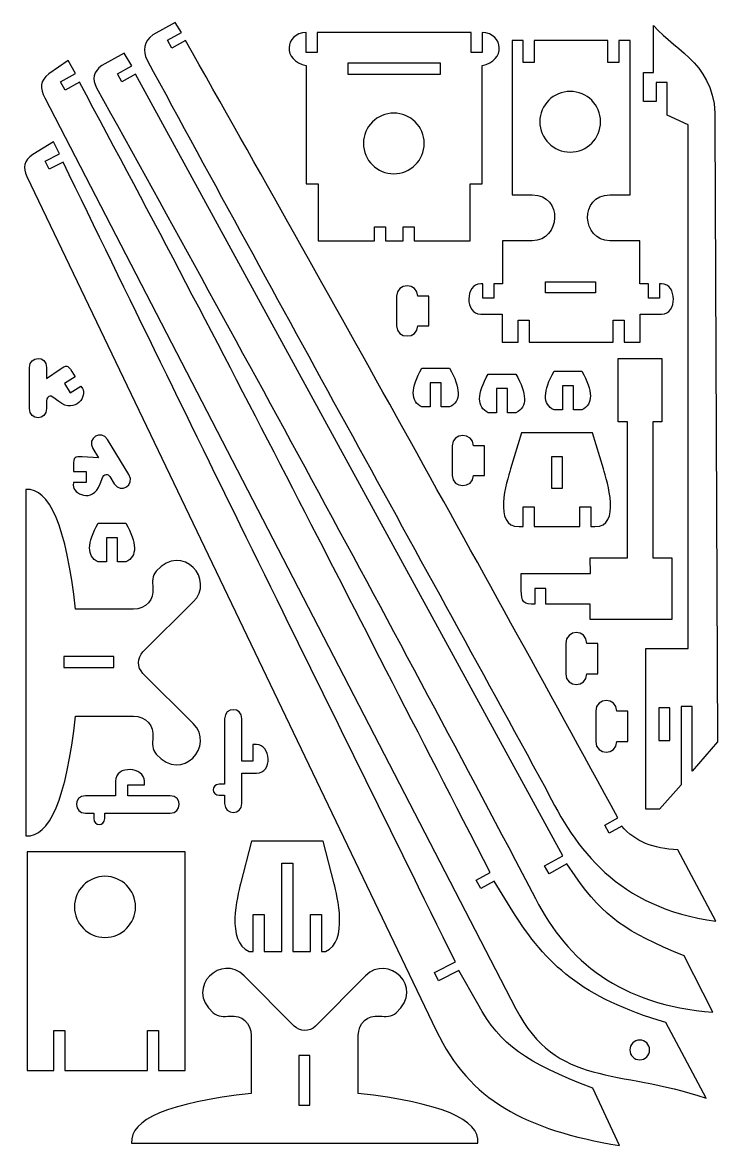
# Model space of a CAD drawing. Header units: centimetres. Extents: x -1114 to 521, y 121 to 1043.
# Drawn here: x -1076 to -697, y 429 to 1041 of the extents above; entities that cross this region are included whole.
import ezdxf

# ---------------------------------------------------------------- set-up
doc = ezdxf.new("R2010")
doc.units = ezdxf.units.CM
doc.header["$MEASUREMENT"] = 0
doc.layers.add('Camada 1', color=3, linetype='Continuous')

msp = doc.modelspace()

# ---------------------------------------------------------------- linework, layer by layer
at = {"layer": 'Camada 1', "lineweight": 25}
for points, knots in [([(-989.05, 1035.78), (-989.05, 1035.78), (-996.81, 1031.48), (-996.81, 1031.48), (-996.81, 1031.48), (-996.81, 1031.48), (-994.42, 1027.17), (-994.42, 1027.17), (-994.42, 1027.17), (-994.42, 1027.17), (-986.94, 1031.32), (-986.94, 1031.32), (-986.94, 1031.32), (-907.18, 890.59), (-828.76, 749.32), (-751.19, 607.68), (-751.19, 607.68), (-751.19, 607.68), (-758.41, 603.68), (-758.41, 603.68), (-758.41, 603.68), (-758.41, 603.68), (-756.02, 599.38), (-756.02, 599.38), (-756.02, 599.38), (-756.02, 599.38), (-749.13, 603.2), (-749.13, 603.2), (-749.13, 603.2), (-741.85, 594.6), (-732.01, 590.94), (-718.53, 590.17), (-718.53, 590.17), (-718.53, 590.17), (-697.82, 551.3), (-697.82, 551.3), (-697.82, 551.3), (-751.83, 558.87), (-774.13, 590.47), (-790.54, 623.64), (-790.54, 623.64), (-863.08, 756.45), (-935.84, 887.71), (-1007.86, 1020.75), (-1007.86, 1020.75), (-1010.49, 1025.62), (-1009.48, 1031.04), (-1004.7, 1034.46), (-1004.7, 1034.46), (-1004.7, 1034.46), (-992.54, 1041.22), (-992.54, 1041.22), (-992.54, 1041.22), (-992.54, 1041.22), (-989.05, 1035.78), (-989.05, 1035.78)], [0, 0, 0, 0, 0.066667, 0.066667, 0.066667, 0.066667, 0.133333, 0.133333, 0.133333, 0.133333, 0.2, 0.2, 0.2, 0.2, 0.266667, 0.266667, 0.266667, 0.266667, 0.333333, 0.333333, 0.333333, 0.333333, 0.4, 0.4, 0.4, 0.4, 0.466667, 0.466667, 0.466667, 0.466667, 0.533333, 0.533333, 0.533333, 0.533333, 0.6, 0.6, 0.6, 0.6, 0.666667, 0.666667, 0.666667, 0.666667, 0.733333, 0.733333, 0.733333, 0.733333, 0.8, 0.8, 0.8, 0.8, 0.866667, 0.866667, 0.866667, 0.866667, 1, 1, 1, 1]), ([(-878.01, 922.21), (-878.01, 922.21), (-878.01, 929.85), (-878.01, 929.85), (-878.01, 929.85), (-878.01, 929.85), (-884.01, 929.85), (-884.01, 929.85), (-884.01, 929.85), (-884.01, 929.85), (-884.01, 922.21), (-884.01, 922.21), (-884.01, 922.21), (-884.01, 922.21), (-914.68, 922.21), (-914.68, 922.21), (-914.68, 922.21), (-914.68, 922.21), (-914.68, 953.25), (-914.68, 953.25), (-914.68, 953.25), (-914.68, 953.25), (-921.13, 953.25), (-921.13, 953.25), (-921.13, 953.25), (-921.13, 953.25), (-921.13, 1017.76), (-921.13, 1017.76), (-921.13, 1017.76), (-934.24, 1020.12), (-933.02, 1035.24), (-921.13, 1035.82), (-921.13, 1035.82), (-921.13, 1035.82), (-921.13, 1024.79), (-921.13, 1024.79), (-921.13, 1024.79), (-921.13, 1024.79), (-915.13, 1024.79), (-915.13, 1024.79), (-915.13, 1024.79), (-915.13, 1024.79), (-915.13, 1035.82), (-915.13, 1035.82), (-915.13, 1035.82), (-915.13, 1035.82), (-873.84, 1035.82), (-873.84, 1035.82), (-873.84, 1035.82), (-873.84, 1035.82), (-873.19, 1035.82), (-873.19, 1035.82), (-873.19, 1035.82), (-873.19, 1035.82), (-831.26, 1035.82), (-831.26, 1035.82), (-831.26, 1035.82), (-831.26, 1035.82), (-831.26, 1024.79), (-831.26, 1024.79), (-831.26, 1024.79), (-831.26, 1024.79), (-825.26, 1024.79), (-825.26, 1024.79), (-825.26, 1024.79), (-825.26, 1024.79), (-825.26, 1035.82), (-825.26, 1035.82), (-825.26, 1035.82), (-813.36, 1035.24), (-812.14, 1020.13), (-825.26, 1017.77), (-825.26, 1017.77), (-825.26, 1017.77), (-825.26, 953.25), (-825.26, 953.25), (-825.26, 953.25), (-825.26, 953.25), (-831.71, 953.25), (-831.71, 953.25), (-831.71, 953.25), (-831.71, 953.25), (-831.71, 922.21), (-831.71, 922.21), (-831.71, 922.21), (-831.71, 922.21), (-862.38, 922.21), (-862.38, 922.21), (-862.38, 922.21), (-862.38, 922.21), (-862.38, 929.85), (-862.38, 929.85), (-862.38, 929.85), (-862.38, 929.85), (-868.38, 929.85), (-868.38, 929.85), (-868.38, 929.85), (-868.38, 929.85), (-868.38, 922.21), (-868.38, 922.21), (-868.38, 922.21), (-868.38, 922.21), (-878.01, 922.21), (-878.01, 922.21)], [0, 0, 0, 0, 0.037037, 0.037037, 0.037037, 0.037037, 0.074074, 0.074074, 0.074074, 0.074074, 0.111111, 0.111111, 0.111111, 0.111111, 0.148148, 0.148148, 0.148148, 0.148148, 0.185185, 0.185185, 0.185185, 0.185185, 0.222222, 0.222222, 0.222222, 0.222222, 0.259259, 0.259259, 0.259259, 0.259259, 0.296296, 0.296296, 0.296296, 0.296296, 0.333333, 0.333333, 0.333333, 0.333333, 0.37037, 0.37037, 0.37037, 0.37037, 0.407407, 0.407407, 0.407407, 0.407407, 0.444444, 0.444444, 0.444444, 0.444444, 0.481481, 0.481481, 0.481481, 0.481481, 0.518519, 0.518519, 0.518519, 0.518519, 0.555556, 0.555556, 0.555556, 0.555556, 0.592593, 0.592593, 0.592593, 0.592593, 0.62963, 0.62963, 0.62963, 0.62963, 0.666667, 0.666667, 0.666667, 0.666667, 0.703704, 0.703704, 0.703704, 0.703704, 0.740741, 0.740741, 0.740741, 0.740741, 0.777778, 0.777778, 0.777778, 0.777778, 0.814815, 0.814815, 0.814815, 0.814815, 0.851852, 0.851852, 0.851852, 0.851852, 0.888889, 0.888889, 0.888889, 0.888889, 0.925926, 0.925926, 0.925926, 0.925926, 1, 1, 1, 1]), ([(-731.77, 1039.5), (-731.77, 1039.5), (-731.77, 1013.89), (-731.77, 1013.89), (-731.77, 1013.89), (-731.77, 1013.89), (-737.29, 1013.89), (-737.29, 1013.89), (-737.29, 1013.89), (-737.29, 1013.89), (-737.29, 998.06), (-737.29, 998.06), (-737.29, 998.06), (-737.29, 998.06), (-730.4, 998.06), (-730.4, 998.06), (-730.4, 998.06), (-730.4, 998.06), (-730.4, 1008.57), (-730.4, 1008.57), (-730.4, 1008.57), (-730.4, 1008.57), (-724.4, 1008.57), (-724.4, 1008.57), (-724.4, 1008.57), (-724.4, 1008.57), (-724.4, 990.63), (-724.4, 990.63), (-724.4, 990.63), (-724.4, 990.63), (-712.99, 985.47), (-712.99, 985.47), (-712.99, 985.47), (-712.99, 985.47), (-712.99, 699.97), (-712.99, 699.97), (-712.99, 699.97), (-712.99, 699.97), (-736.04, 699.97), (-736.04, 699.97), (-736.04, 699.97), (-736.04, 699.97), (-736.04, 612.5), (-736.04, 612.5), (-736.04, 612.5), (-736.04, 612.5), (-728.54, 612.5), (-728.54, 612.5), (-728.54, 612.5), (-728.54, 612.5), (-716.8, 625.72), (-716.8, 625.72), (-716.8, 625.72), (-716.8, 625.72), (-716.8, 668.33), (-716.8, 668.33), (-716.8, 668.33), (-716.8, 668.33), (-710.8, 668.33), (-710.8, 668.33), (-710.8, 668.33), (-710.8, 668.33), (-710.8, 633.11), (-710.8, 633.11), (-710.8, 633.11), (-710.8, 633.11), (-696.94, 649.2), (-696.94, 649.2), (-696.94, 649.2), (-696.94, 649.2), (-698.33, 986.22), (-698.33, 986.22), (-698.33, 986.22), (-696.92, 1017.74), (-718.9, 1024.91), (-731.77, 1039.5)], [0, 0, 0, 0, 0.05, 0.05, 0.05, 0.05, 0.1, 0.1, 0.1, 0.1, 0.15, 0.15, 0.15, 0.15, 0.2, 0.2, 0.2, 0.2, 0.25, 0.25, 0.25, 0.25, 0.3, 0.3, 0.3, 0.3, 0.35, 0.35, 0.35, 0.35, 0.4, 0.4, 0.4, 0.4, 0.45, 0.45, 0.45, 0.45, 0.5, 0.5, 0.5, 0.5, 0.55, 0.55, 0.55, 0.55, 0.6, 0.6, 0.6, 0.6, 0.65, 0.65, 0.65, 0.65, 0.7, 0.7, 0.7, 0.7, 0.75, 0.75, 0.75, 0.75, 0.8, 0.8, 0.8, 0.8, 0.85, 0.85, 0.85, 0.85, 0.9, 0.9, 0.9, 0.9, 1, 1, 1, 1]), ([(-756.66, 1031.3), (-756.66, 1031.3), (-756.66, 1019.45), (-756.66, 1019.45), (-756.66, 1019.45), (-756.66, 1019.45), (-750.66, 1019.45), (-750.66, 1019.45), (-750.66, 1019.45), (-750.66, 1019.45), (-750.66, 1031.3), (-750.66, 1031.3), (-750.66, 1031.3), (-750.66, 1031.3), (-744.51, 1031.3), (-744.51, 1031.3), (-744.51, 1031.3), (-744.51, 1031.3), (-744.51, 947.19), (-744.51, 947.19), (-744.51, 947.19), (-744.51, 947.19), (-755.55, 947.19), (-755.55, 947.19), (-755.55, 947.19), (-772.58, 947.19), (-771, 922.2), (-755.55, 922.2), (-755.55, 922.2), (-755.55, 922.2), (-739.23, 922.2), (-739.23, 922.2), (-739.23, 922.2), (-739.23, 922.2), (-739.23, 898.8), (-739.23, 898.8), (-739.23, 898.8), (-739.23, 898.8), (-734.62, 898.8), (-734.62, 898.8), (-734.62, 898.8), (-734.62, 898.8), (-734.62, 890.87), (-734.62, 890.87), (-734.62, 890.87), (-734.62, 890.87), (-728.62, 890.87), (-728.62, 890.87), (-728.62, 890.87), (-728.62, 890.87), (-728.62, 898.8), (-728.62, 898.8), (-728.62, 898.8), (-728.62, 898.8), (-727.46, 898.8), (-727.46, 898.8), (-727.46, 898.8), (-718.91, 898.8), (-718.68, 882.14), (-727.46, 882.14), (-727.46, 882.14), (-727.46, 882.14), (-739.13, 882.14), (-739.13, 882.14), (-739.13, 882.14), (-739.13, 882.14), (-739.13, 867.04), (-739.13, 867.04), (-739.13, 867.04), (-739.13, 867.04), (-747.84, 867.04), (-747.84, 867.04), (-747.84, 867.04), (-747.84, 867.04), (-747.84, 878.88), (-747.84, 878.88), (-747.84, 878.88), (-747.84, 878.88), (-753.84, 878.88), (-753.84, 878.88), (-753.84, 878.88), (-753.84, 878.88), (-753.84, 867.04), (-753.84, 867.04), (-753.84, 867.04), (-753.84, 867.04), (-799.62, 867.04), (-799.62, 867.04), (-799.62, 867.04), (-799.62, 867.04), (-799.62, 878.88), (-799.62, 878.88), (-799.62, 878.88), (-799.62, 878.88), (-805.62, 878.88), (-805.62, 878.88), (-805.62, 878.88), (-805.62, 878.88), (-805.62, 867.04), (-805.62, 867.04), (-805.62, 867.04), (-805.62, 867.04), (-814.33, 867.04), (-814.33, 867.04), (-814.33, 867.04), (-814.33, 867.04), (-814.33, 882.14), (-814.33, 882.14), (-814.33, 882.14), (-814.33, 882.14), (-826, 882.14), (-826, 882.14), (-826, 882.14), (-834.78, 882.14), (-834.56, 898.8), (-826, 898.8), (-826, 898.8), (-826, 898.8), (-824.84, 898.8), (-824.84, 898.8), (-824.84, 898.8), (-824.84, 898.8), (-824.84, 890.87), (-824.84, 890.87), (-824.84, 890.87), (-824.84, 890.87), (-818.84, 890.87), (-818.84, 890.87), (-818.84, 890.87), (-818.84, 890.87), (-818.84, 898.8), (-818.84, 898.8), (-818.84, 898.8), (-818.84, 898.8), (-814.23, 898.8), (-814.23, 898.8), (-814.23, 898.8), (-814.23, 898.8), (-814.23, 922.2), (-814.23, 922.2), (-814.23, 922.2), (-814.23, 922.2), (-797.91, 922.2), (-797.91, 922.2), (-797.91, 922.2), (-782.46, 922.2), (-780.88, 947.19), (-797.91, 947.19), (-797.91, 947.19), (-797.91, 947.19), (-808.95, 947.19), (-808.95, 947.19), (-808.95, 947.19), (-808.95, 947.19), (-808.95, 1031.3), (-808.95, 1031.3), (-808.95, 1031.3), (-808.95, 1031.3), (-802.8, 1031.3), (-802.8, 1031.3), (-802.8, 1031.3), (-802.8, 1031.3), (-802.8, 1019.45), (-802.8, 1019.45), (-802.8, 1019.45), (-802.8, 1019.45), (-796.8, 1019.45), (-796.8, 1019.45), (-796.8, 1019.45), (-796.8, 1019.45), (-796.8, 1031.3), (-796.8, 1031.3), (-796.8, 1031.3), (-796.8, 1031.3), (-756.66, 1031.3), (-756.66, 1031.3)], [0, 0, 0, 0, 0.022222, 0.022222, 0.022222, 0.022222, 0.044444, 0.044444, 0.044444, 0.044444, 0.066667, 0.066667, 0.066667, 0.066667, 0.088889, 0.088889, 0.088889, 0.088889, 0.111111, 0.111111, 0.111111, 0.111111, 0.133333, 0.133333, 0.133333, 0.133333, 0.155556, 0.155556, 0.155556, 0.155556, 0.177778, 0.177778, 0.177778, 0.177778, 0.2, 0.2, 0.2, 0.2, 0.222222, 0.222222, 0.222222, 0.222222, 0.244444, 0.244444, 0.244444, 0.244444, 0.266667, 0.266667, 0.266667, 0.266667, 0.288889, 0.288889, 0.288889, 0.288889, 0.311111, 0.311111, 0.311111, 0.311111, 0.333333, 0.333333, 0.333333, 0.333333, 0.355556, 0.355556, 0.355556, 0.355556, 0.377778, 0.377778, 0.377778, 0.377778, 0.4, 0.4, 0.4, 0.4, 0.422222, 0.422222, 0.422222, 0.422222, 0.444444, 0.444444, 0.444444, 0.444444, 0.466667, 0.466667, 0.466667, 0.466667, 0.488889, 0.488889, 0.488889, 0.488889, 0.511111, 0.511111, 0.511111, 0.511111, 0.533333, 0.533333, 0.533333, 0.533333, 0.555556, 0.555556, 0.555556, 0.555556, 0.577778, 0.577778, 0.577778, 0.577778, 0.6, 0.6, 0.6, 0.6, 0.622222, 0.622222, 0.622222, 0.622222, 0.644444, 0.644444, 0.644444, 0.644444, 0.666667, 0.666667, 0.666667, 0.666667, 0.688889, 0.688889, 0.688889, 0.688889, 0.711111, 0.711111, 0.711111, 0.711111, 0.733333, 0.733333, 0.733333, 0.733333, 0.755556, 0.755556, 0.755556, 0.755556, 0.777778, 0.777778, 0.777778, 0.777778, 0.8, 0.8, 0.8, 0.8, 0.822222, 0.822222, 0.822222, 0.822222, 0.844444, 0.844444, 0.844444, 0.844444, 0.866667, 0.866667, 0.866667, 0.866667, 0.888889, 0.888889, 0.888889, 0.888889, 0.911111, 0.911111, 0.911111, 0.911111, 0.933333, 0.933333, 0.933333, 0.933333, 0.955556, 0.955556, 0.955556, 0.955556, 1, 1, 1, 1]), ([(-1016.27, 1017.52), (-1016.27, 1017.52), (-1024.03, 1013.22), (-1024.03, 1013.22), (-1024.03, 1013.22), (-1024.03, 1013.22), (-1021.65, 1008.91), (-1021.65, 1008.91), (-1021.65, 1008.91), (-1021.65, 1008.91), (-1014.16, 1013.06), (-1014.16, 1013.06), (-1014.16, 1013.06), (-1014.16, 1013.06), (-781.17, 587.04), (-781.17, 587.04), (-781.17, 587.04), (-781.17, 587.04), (-791.18, 581.49), (-791.18, 581.49), (-791.18, 581.49), (-791.18, 581.49), (-788.79, 577.19), (-788.79, 577.19), (-788.79, 577.19), (-788.79, 577.19), (-779.11, 582.55), (-779.11, 582.55), (-779.11, 582.55), (-779.11, 582.55), (-774.58, 576.15), (-774.58, 576.15), (-774.58, 576.15), (-758.13, 552.9), (-747.69, 546.13), (-715.16, 532.39), (-715.16, 532.39), (-715.16, 532.39), (-699.4, 501.7), (-699.4, 501.7), (-699.4, 501.7), (-750.12, 505.8), (-778.65, 529.35), (-796.17, 563.7), (-796.17, 563.7), (-873.95, 711.79), (-954.17, 858.91), (-1035.4, 1005.62), (-1035.4, 1005.62), (-1038.09, 1010.46), (-1037.3, 1014.33), (-1032.52, 1017.75), (-1032.52, 1017.75), (-1032.52, 1017.75), (-1020.37, 1024.51), (-1020.37, 1024.51), (-1020.37, 1024.51), (-1020.37, 1024.51), (-1016.27, 1017.52), (-1016.27, 1017.52)], [0, 0, 0, 0, 0.0625, 0.0625, 0.0625, 0.0625, 0.125, 0.125, 0.125, 0.125, 0.1875, 0.1875, 0.1875, 0.1875, 0.25, 0.25, 0.25, 0.25, 0.3125, 0.3125, 0.3125, 0.3125, 0.375, 0.375, 0.375, 0.375, 0.4375, 0.4375, 0.4375, 0.4375, 0.5, 0.5, 0.5, 0.5, 0.5625, 0.5625, 0.5625, 0.5625, 0.625, 0.625, 0.625, 0.625, 0.6875, 0.6875, 0.6875, 0.6875, 0.75, 0.75, 0.75, 0.75, 0.8125, 0.8125, 0.8125, 0.8125, 0.875, 0.875, 0.875, 0.875, 1, 1, 1, 1]), ([(-1046.96, 1013.31), (-1046.96, 1013.31), (-1055.08, 1008.84), (-1055.08, 1008.84), (-1055.08, 1008.84), (-1055.08, 1008.84), (-1052.58, 1004.29), (-1052.58, 1004.29), (-1052.58, 1004.29), (-1052.58, 1004.29), (-1044.75, 1008.6), (-1044.75, 1008.6), (-1044.75, 1008.6), (-964.04, 858.53), (-899.12, 729.55), (-820.87, 577.92), (-820.87, 577.92), (-820.87, 577.92), (-828.43, 573.75), (-828.43, 573.75), (-828.43, 573.75), (-828.43, 573.75), (-825.93, 569.21), (-825.93, 569.21), (-825.93, 569.21), (-825.93, 569.21), (-818.72, 573.18), (-818.72, 573.18), (-818.72, 573.18), (-818.72, 573.18), (-808.51, 556.72), (-808.51, 556.72), (-808.51, 556.72), (-790.57, 527.77), (-770.78, 509.61), (-725.05, 496.11), (-725.05, 496.11), (-725.05, 496.11), (-703.14, 454.88), (-703.14, 454.88), (-703.14, 454.88), (-751.58, 471.37), (-784.57, 460.59), (-806.84, 503.66), (-806.84, 503.66), (-806.84, 503.66), (-1063.6, 1000.13), (-1063.6, 1000.13), (-1063.6, 1000.13), (-1066.28, 1005.31), (-1066.44, 1009.64), (-1061.39, 1013.23), (-1061.39, 1013.23), (-1061.39, 1013.23), (-1050.98, 1020.4), (-1050.98, 1020.4), (-1050.98, 1020.4), (-1050.98, 1020.4), (-1046.96, 1013.31), (-1046.96, 1013.31)], [0, 0, 0, 0, 0.0625, 0.0625, 0.0625, 0.0625, 0.125, 0.125, 0.125, 0.125, 0.1875, 0.1875, 0.1875, 0.1875, 0.25, 0.25, 0.25, 0.25, 0.3125, 0.3125, 0.3125, 0.3125, 0.375, 0.375, 0.375, 0.375, 0.4375, 0.4375, 0.4375, 0.4375, 0.5, 0.5, 0.5, 0.5, 0.5625, 0.5625, 0.5625, 0.5625, 0.625, 0.625, 0.625, 0.625, 0.6875, 0.6875, 0.6875, 0.6875, 0.75, 0.75, 0.75, 0.75, 0.8125, 0.8125, 0.8125, 0.8125, 0.875, 0.875, 0.875, 0.875, 1, 1, 1, 1]), ([(-898.39, 1013.03), (-898.39, 1013.03), (-898.39, 1019.03), (-898.39, 1019.03), (-898.39, 1019.03), (-898.39, 1019.03), (-848, 1019.03), (-848, 1019.03), (-848, 1019.03), (-848, 1019.03), (-848, 1013.03), (-848, 1013.03), (-848, 1013.03), (-848, 1013.03), (-898.39, 1013.03), (-898.39, 1013.03)], [0, 0, 0, 0, 0.2, 0.2, 0.2, 0.2, 0.4, 0.4, 0.4, 0.4, 0.6, 0.6, 0.6, 0.6, 1, 1, 1, 1]), ([(-777.24, 1003.65), (-768.1, 1003.65), (-760.68, 996.24), (-760.68, 987.09), (-760.68, 987.09), (-760.68, 977.95), (-768.1, 970.54), (-777.24, 970.54), (-777.24, 970.54), (-786.38, 970.54), (-793.79, 977.95), (-793.79, 987.09), (-793.79, 987.09), (-793.79, 996.24), (-786.38, 1003.65), (-777.24, 1003.65)], [0, 0, 0, 0, 0.2, 0.2, 0.2, 0.2, 0.4, 0.4, 0.4, 0.4, 0.6, 0.6, 0.6, 0.6, 1, 1, 1, 1]), ([(-873.38, 991.83), (-864.24, 991.83), (-856.83, 984.42), (-856.83, 975.28), (-856.83, 975.28), (-856.83, 966.13), (-864.24, 958.72), (-873.38, 958.72), (-873.38, 958.72), (-882.52, 958.72), (-889.93, 966.13), (-889.93, 975.28), (-889.93, 975.28), (-889.93, 984.42), (-882.52, 991.83), (-873.38, 991.83)], [0, 0, 0, 0, 0.2, 0.2, 0.2, 0.2, 0.4, 0.4, 0.4, 0.4, 0.6, 0.6, 0.6, 0.6, 1, 1, 1, 1]), ([(-1055.57, 969.59), (-1055.57, 969.59), (-1063.48, 965.59), (-1063.48, 965.59), (-1063.48, 965.59), (-1063.48, 965.59), (-1061.26, 961.2), (-1061.26, 961.2), (-1061.26, 961.2), (-1061.26, 961.2), (-1053.62, 965.06), (-1053.62, 965.06), (-1053.62, 965.06), (-983.15, 819.54), (-911.31, 674.37), (-839.83, 529.11), (-839.83, 529.11), (-839.83, 529.11), (-851.29, 523.31), (-851.29, 523.31), (-851.29, 523.31), (-851.29, 523.31), (-849.07, 518.92), (-849.07, 518.92), (-849.07, 518.92), (-849.07, 518.92), (-837.95, 524.55), (-837.95, 524.55), (-837.95, 524.55), (-837.95, 524.55), (-827.65, 506.23), (-827.65, 506.23), (-827.65, 506.23), (-814.84, 483.43), (-801.94, 474.52), (-764.99, 460.33), (-764.99, 460.33), (-764.99, 460.33), (-750.39, 429.06), (-750.39, 429.06), (-750.39, 429.06), (-802.12, 437.76), (-831.92, 453.58), (-850.23, 491.75), (-850.23, 491.75), (-850.23, 491.75), (-1073.43, 957.21), (-1073.43, 957.21), (-1073.43, 957.21), (-1075.82, 962.21), (-1075, 965.99), (-1070.1, 969.23), (-1070.1, 969.23), (-1070.1, 969.23), (-1058.92, 976.22), (-1058.92, 976.22), (-1058.92, 976.22), (-1058.92, 976.22), (-1055.57, 969.59), (-1055.57, 969.59)], [0, 0, 0, 0, 0.0625, 0.0625, 0.0625, 0.0625, 0.125, 0.125, 0.125, 0.125, 0.1875, 0.1875, 0.1875, 0.1875, 0.25, 0.25, 0.25, 0.25, 0.3125, 0.3125, 0.3125, 0.3125, 0.375, 0.375, 0.375, 0.375, 0.4375, 0.4375, 0.4375, 0.4375, 0.5, 0.5, 0.5, 0.5, 0.5625, 0.5625, 0.5625, 0.5625, 0.625, 0.625, 0.625, 0.625, 0.6875, 0.6875, 0.6875, 0.6875, 0.75, 0.75, 0.75, 0.75, 0.8125, 0.8125, 0.8125, 0.8125, 0.875, 0.875, 0.875, 0.875, 1, 1, 1, 1]), ([(-860.36, 892.02), (-860.36, 892.02), (-854.36, 892.02), (-854.36, 892.02), (-854.36, 892.02), (-854.36, 892.02), (-854.36, 875.89), (-854.36, 875.89), (-854.36, 875.89), (-854.36, 875.89), (-860.36, 875.89), (-860.36, 875.89), (-860.36, 875.89), (-860.36, 868.47), (-871.86, 868.47), (-871.87, 875.89), (-871.87, 875.89), (-871.87, 875.89), (-871.87, 892.02), (-871.87, 892.02), (-871.87, 892.02), (-871.86, 899.44), (-860.36, 899.44), (-860.36, 892.02)], [0, 0, 0, 0, 0.142857, 0.142857, 0.142857, 0.142857, 0.285714, 0.285714, 0.285714, 0.285714, 0.428571, 0.428571, 0.428571, 0.428571, 0.571429, 0.571429, 0.571429, 0.571429, 0.714286, 0.714286, 0.714286, 0.714286, 1, 1, 1, 1]), ([(-763.5, 893.79), (-763.5, 893.79), (-763.5, 899.79), (-763.5, 899.79), (-763.5, 899.79), (-763.5, 899.79), (-790.74, 899.79), (-790.74, 899.79), (-790.74, 899.79), (-790.74, 899.79), (-790.74, 893.79), (-790.74, 893.79), (-790.74, 893.79), (-790.74, 893.79), (-763.5, 893.79), (-763.5, 893.79)], [0, 0, 0, 0, 0.2, 0.2, 0.2, 0.2, 0.4, 0.4, 0.4, 0.4, 0.6, 0.6, 0.6, 0.6, 1, 1, 1, 1]), ([(-1043.13, 841.64), (-1043.13, 841.64), (-1044.01, 842.9), (-1044.01, 842.9), (-1044.01, 842.9), (-1044.01, 842.9), (-1049.86, 839.34), (-1049.86, 839.34), (-1049.86, 839.34), (-1049.86, 839.34), (-1052.98, 844.47), (-1052.98, 844.47), (-1052.98, 844.47), (-1052.98, 844.47), (-1047.13, 848.02), (-1047.13, 848.02), (-1047.13, 848.02), (-1047.13, 848.02), (-1048.87, 850.97), (-1048.87, 850.97), (-1048.87, 850.97), (-1051.07, 854.67), (-1052.08, 854.53), (-1055.31, 852.28), (-1055.31, 852.28), (-1055.31, 852.28), (-1062.63, 847.19), (-1062.63, 847.19), (-1062.63, 847.19), (-1062.63, 847.19), (-1062.63, 853.16), (-1062.63, 853.16), (-1062.63, 853.16), (-1062.63, 859.83), (-1072.03, 859.67), (-1072.03, 853.16), (-1072.03, 853.16), (-1072.03, 853.16), (-1072.03, 830.73), (-1072.03, 830.73), (-1072.03, 830.73), (-1072.03, 824.22), (-1062.63, 824.06), (-1062.63, 830.73), (-1062.63, 830.73), (-1062.63, 830.73), (-1062.63, 835.22), (-1062.63, 835.22), (-1062.63, 835.22), (-1062.63, 835.99), (-1061.72, 838.64), (-1059.27, 837.05), (-1059.27, 837.05), (-1059.27, 837.05), (-1056.03, 834.6), (-1056.03, 834.6), (-1056.03, 834.6), (-1046.6, 827.46), (-1040.45, 838.05), (-1043.13, 841.64)], [0, 0, 0, 0, 0.0625, 0.0625, 0.0625, 0.0625, 0.125, 0.125, 0.125, 0.125, 0.1875, 0.1875, 0.1875, 0.1875, 0.25, 0.25, 0.25, 0.25, 0.3125, 0.3125, 0.3125, 0.3125, 0.375, 0.375, 0.375, 0.375, 0.4375, 0.4375, 0.4375, 0.4375, 0.5, 0.5, 0.5, 0.5, 0.5625, 0.5625, 0.5625, 0.5625, 0.625, 0.625, 0.625, 0.625, 0.6875, 0.6875, 0.6875, 0.6875, 0.75, 0.75, 0.75, 0.75, 0.8125, 0.8125, 0.8125, 0.8125, 0.875, 0.875, 0.875, 0.875, 1, 1, 1, 1]), ([(-746.06, 749.43), (-746.06, 749.43), (-766.27, 749.43), (-766.27, 749.43), (-766.27, 749.43), (-766.27, 749.43), (-766.26, 740.88), (-766.26, 740.88), (-766.26, 740.88), (-766.26, 740.88), (-803.93, 740.95), (-803.93, 740.95), (-803.93, 740.95), (-803.93, 740.95), (-803.93, 731.63), (-803.93, 731.63), (-803.93, 731.63), (-803.93, 725.65), (-802.46, 723.71), (-796.51, 724.21), (-796.51, 724.21), (-796.51, 724.21), (-796.51, 732.66), (-796.51, 732.66), (-796.51, 732.66), (-796.51, 732.66), (-790.51, 732.66), (-790.51, 732.66), (-790.51, 732.66), (-790.51, 732.66), (-790.51, 724.21), (-790.51, 724.21), (-790.51, 724.21), (-790.51, 724.21), (-766.27, 724.21), (-766.27, 724.21), (-766.27, 724.21), (-766.27, 724.21), (-766.27, 715.71), (-766.27, 715.71), (-766.27, 715.71), (-766.27, 715.71), (-721.79, 715.71), (-721.79, 715.71), (-721.79, 715.71), (-721.79, 715.71), (-721.79, 749.43), (-721.79, 749.43), (-721.79, 749.43), (-721.79, 749.43), (-732.26, 749.43), (-732.26, 749.43), (-732.26, 749.43), (-732.26, 749.43), (-732.26, 823.52), (-732.26, 823.52), (-732.26, 823.52), (-732.26, 823.52), (-727.2, 823.52), (-727.2, 823.52), (-727.2, 823.52), (-727.2, 823.52), (-727.2, 858.02), (-727.2, 858.02), (-727.2, 858.02), (-727.2, 858.02), (-751.07, 858.02), (-751.07, 858.02), (-751.07, 858.02), (-751.07, 858.02), (-751.07, 823.52), (-751.07, 823.52), (-751.07, 823.52), (-751.07, 823.52), (-746.06, 823.52), (-746.06, 823.52), (-746.06, 823.52), (-746.06, 823.52), (-746.06, 749.43), (-746.06, 749.43)], [0, 0, 0, 0, 0.047619, 0.047619, 0.047619, 0.047619, 0.095238, 0.095238, 0.095238, 0.095238, 0.142857, 0.142857, 0.142857, 0.142857, 0.190476, 0.190476, 0.190476, 0.190476, 0.238095, 0.238095, 0.238095, 0.238095, 0.285714, 0.285714, 0.285714, 0.285714, 0.333333, 0.333333, 0.333333, 0.333333, 0.380952, 0.380952, 0.380952, 0.380952, 0.428571, 0.428571, 0.428571, 0.428571, 0.47619, 0.47619, 0.47619, 0.47619, 0.52381, 0.52381, 0.52381, 0.52381, 0.571429, 0.571429, 0.571429, 0.571429, 0.619048, 0.619048, 0.619048, 0.619048, 0.666667, 0.666667, 0.666667, 0.666667, 0.714286, 0.714286, 0.714286, 0.714286, 0.761905, 0.761905, 0.761905, 0.761905, 0.809524, 0.809524, 0.809524, 0.809524, 0.857143, 0.857143, 0.857143, 0.857143, 0.904762, 0.904762, 0.904762, 0.904762, 1, 1, 1, 1]), ([(-847.53, 831.62), (-847.53, 831.62), (-842.97, 831.62), (-842.97, 831.62), (-842.97, 831.62), (-836.52, 834.65), (-837.01, 842), (-842.97, 852.75), (-842.97, 852.75), (-842.97, 852.75), (-858.1, 852.75), (-858.1, 852.75), (-858.1, 852.75), (-864.06, 842), (-864.55, 834.65), (-858.1, 831.62), (-858.1, 831.62), (-858.1, 831.62), (-853.53, 831.62), (-853.53, 831.62), (-853.53, 831.62), (-853.53, 831.62), (-853.53, 844.81), (-853.53, 844.81), (-853.53, 844.81), (-853.53, 844.81), (-847.53, 844.81), (-847.53, 844.81), (-847.53, 844.81), (-847.53, 844.81), (-847.53, 831.62), (-847.53, 831.62)], [0, 0, 0, 0, 0.111111, 0.111111, 0.111111, 0.111111, 0.222222, 0.222222, 0.222222, 0.222222, 0.333333, 0.333333, 0.333333, 0.333333, 0.444444, 0.444444, 0.444444, 0.444444, 0.555556, 0.555556, 0.555556, 0.555556, 0.666667, 0.666667, 0.666667, 0.666667, 0.777778, 0.777778, 0.777778, 0.777778, 1, 1, 1, 1]), ([(-775.47, 830.02), (-775.47, 830.02), (-770.91, 830.02), (-770.91, 830.02), (-770.91, 830.02), (-764.46, 833.05), (-764.95, 840.39), (-770.91, 851.14), (-770.91, 851.14), (-770.91, 851.14), (-786.04, 851.14), (-786.04, 851.14), (-786.04, 851.14), (-792, 840.39), (-792.49, 833.05), (-786.04, 830.02), (-786.04, 830.02), (-786.04, 830.02), (-781.47, 830.02), (-781.47, 830.02), (-781.47, 830.02), (-781.47, 830.02), (-781.47, 843.21), (-781.47, 843.21), (-781.47, 843.21), (-781.47, 843.21), (-775.47, 843.21), (-775.47, 843.21), (-775.47, 843.21), (-775.47, 843.21), (-775.47, 830.02), (-775.47, 830.02)], [0, 0, 0, 0, 0.111111, 0.111111, 0.111111, 0.111111, 0.222222, 0.222222, 0.222222, 0.222222, 0.333333, 0.333333, 0.333333, 0.333333, 0.444444, 0.444444, 0.444444, 0.444444, 0.555556, 0.555556, 0.555556, 0.555556, 0.666667, 0.666667, 0.666667, 0.666667, 0.777778, 0.777778, 0.777778, 0.777778, 1, 1, 1, 1]), ([(-811.38, 828.47), (-811.38, 828.47), (-806.81, 828.47), (-806.81, 828.47), (-806.81, 828.47), (-800.36, 831.5), (-800.85, 838.84), (-806.81, 849.59), (-806.81, 849.59), (-806.81, 849.59), (-821.94, 849.59), (-821.94, 849.59), (-821.94, 849.59), (-827.9, 838.84), (-828.39, 831.5), (-821.94, 828.47), (-821.94, 828.47), (-821.94, 828.47), (-817.37, 828.47), (-817.37, 828.47), (-817.37, 828.47), (-817.37, 828.47), (-817.37, 841.66), (-817.37, 841.66), (-817.37, 841.66), (-817.37, 841.66), (-811.38, 841.66), (-811.38, 841.66), (-811.38, 841.66), (-811.38, 841.66), (-811.38, 828.47), (-811.38, 828.47)], [0, 0, 0, 0, 0.111111, 0.111111, 0.111111, 0.111111, 0.222222, 0.222222, 0.222222, 0.222222, 0.333333, 0.333333, 0.333333, 0.333333, 0.444444, 0.444444, 0.444444, 0.444444, 0.555556, 0.555556, 0.555556, 0.555556, 0.666667, 0.666667, 0.666667, 0.666667, 0.777778, 0.777778, 0.777778, 0.777778, 1, 1, 1, 1]), ([(-1048.1, 788.96), (-1048.1, 788.96), (-1048, 790.49), (-1048, 790.49), (-1048, 790.49), (-1048, 790.49), (-1041.16, 790.51), (-1041.16, 790.51), (-1041.16, 790.51), (-1041.16, 790.51), (-1041.18, 796.51), (-1041.18, 796.51), (-1041.18, 796.51), (-1041.18, 796.51), (-1048.02, 796.49), (-1048.02, 796.49), (-1048.02, 796.49), (-1048.02, 796.49), (-1048.07, 799.91), (-1048.07, 799.91), (-1048.07, 799.91), (-1048.13, 804.22), (-1047.19, 804.63), (-1043.26, 804.4), (-1043.26, 804.4), (-1043.26, 804.4), (-1034.36, 803.87), (-1034.36, 803.87), (-1034.36, 803.87), (-1034.36, 803.87), (-1037.48, 808.97), (-1037.48, 808.97), (-1037.48, 808.97), (-1040.96, 814.66), (-1032.86, 819.43), (-1029.46, 813.87), (-1029.46, 813.87), (-1029.46, 813.87), (-1017.75, 794.74), (-1017.75, 794.74), (-1017.75, 794.74), (-1014.35, 789.18), (-1022.29, 784.14), (-1025.77, 789.83), (-1025.77, 789.83), (-1025.77, 789.83), (-1028.12, 793.66), (-1028.12, 793.66), (-1028.12, 793.66), (-1028.52, 794.32), (-1030.67, 796.11), (-1031.94, 793.47), (-1031.94, 793.47), (-1031.94, 793.47), (-1033.42, 789.69), (-1033.42, 789.69), (-1033.42, 789.69), (-1037.74, 778.68), (-1048.52, 784.5), (-1048.1, 788.96)], [0, 0, 0, 0, 0.0625, 0.0625, 0.0625, 0.0625, 0.125, 0.125, 0.125, 0.125, 0.1875, 0.1875, 0.1875, 0.1875, 0.25, 0.25, 0.25, 0.25, 0.3125, 0.3125, 0.3125, 0.3125, 0.375, 0.375, 0.375, 0.375, 0.4375, 0.4375, 0.4375, 0.4375, 0.5, 0.5, 0.5, 0.5, 0.5625, 0.5625, 0.5625, 0.5625, 0.625, 0.625, 0.625, 0.625, 0.6875, 0.6875, 0.6875, 0.6875, 0.75, 0.75, 0.75, 0.75, 0.8125, 0.8125, 0.8125, 0.8125, 0.875, 0.875, 0.875, 0.875, 1, 1, 1, 1]), ([(-830.04, 810.47), (-830.04, 810.47), (-824.04, 810.47), (-824.04, 810.47), (-824.04, 810.47), (-824.04, 810.47), (-824.04, 794.34), (-824.04, 794.34), (-824.04, 794.34), (-824.04, 794.34), (-830.04, 794.34), (-830.04, 794.34), (-830.04, 794.34), (-830.04, 786.92), (-841.54, 786.92), (-841.55, 794.34), (-841.55, 794.34), (-841.55, 794.34), (-841.55, 810.47), (-841.55, 810.47), (-841.55, 810.47), (-841.54, 817.89), (-830.04, 817.9), (-830.04, 810.47)], [0, 0, 0, 0, 0.142857, 0.142857, 0.142857, 0.142857, 0.285714, 0.285714, 0.285714, 0.285714, 0.428571, 0.428571, 0.428571, 0.428571, 0.571429, 0.571429, 0.571429, 0.571429, 0.714286, 0.714286, 0.714286, 0.714286, 1, 1, 1, 1]), ([(-796.93, 766.46), (-796.93, 766.46), (-796.93, 777.17), (-796.93, 777.17), (-796.93, 777.17), (-796.93, 777.17), (-802.93, 777.17), (-802.93, 777.17), (-802.93, 777.17), (-802.93, 777.17), (-802.93, 766.46), (-802.93, 766.46), (-802.93, 766.46), (-802.93, 766.46), (-805.14, 766.46), (-805.14, 766.46), (-805.14, 766.46), (-819.58, 766.17), (-811.76, 791.3), (-809.78, 797.83), (-809.78, 797.83), (-809.78, 797.83), (-803.77, 817.57), (-803.77, 817.57), (-803.77, 817.57), (-803.77, 817.57), (-765.15, 817.57), (-765.15, 817.57), (-765.15, 817.57), (-765.15, 817.57), (-759.14, 797.83), (-759.14, 797.83), (-759.14, 797.83), (-757.15, 791.3), (-749.33, 766.17), (-763.78, 766.46), (-763.78, 766.46), (-763.78, 766.46), (-765.99, 766.46), (-765.99, 766.46), (-765.99, 766.46), (-765.99, 766.46), (-765.99, 777.17), (-765.99, 777.17), (-765.99, 777.17), (-765.99, 777.17), (-771.99, 777.17), (-771.99, 777.17), (-771.99, 777.17), (-771.99, 777.17), (-771.99, 766.46), (-771.99, 766.46), (-771.99, 766.46), (-771.99, 766.46), (-796.93, 766.46), (-796.93, 766.46)], [0, 0, 0, 0, 0.066667, 0.066667, 0.066667, 0.066667, 0.133333, 0.133333, 0.133333, 0.133333, 0.2, 0.2, 0.2, 0.2, 0.266667, 0.266667, 0.266667, 0.266667, 0.333333, 0.333333, 0.333333, 0.333333, 0.4, 0.4, 0.4, 0.4, 0.466667, 0.466667, 0.466667, 0.466667, 0.533333, 0.533333, 0.533333, 0.533333, 0.6, 0.6, 0.6, 0.6, 0.666667, 0.666667, 0.666667, 0.666667, 0.733333, 0.733333, 0.733333, 0.733333, 0.8, 0.8, 0.8, 0.8, 0.866667, 0.866667, 0.866667, 0.866667, 1, 1, 1, 1]), ([(-787.46, 787.44), (-787.46, 787.44), (-787.46, 804.51), (-787.46, 804.51), (-787.46, 804.51), (-787.46, 804.51), (-781.46, 804.51), (-781.46, 804.51), (-781.46, 804.51), (-781.46, 804.51), (-781.46, 787.44), (-781.46, 787.44), (-781.46, 787.44), (-781.46, 787.44), (-787.46, 787.44), (-787.46, 787.44)], [0, 0, 0, 0, 0.2, 0.2, 0.2, 0.2, 0.4, 0.4, 0.4, 0.4, 0.6, 0.6, 0.6, 0.6, 1, 1, 1, 1]), ([(-1010.16, 698.08), (-1013.26, 695.01), (-1013.34, 689.6), (-1010.16, 686.44), (-1010.16, 686.44), (-1010.16, 686.44), (-982.71, 659.15), (-982.71, 659.15), (-982.71, 659.15), (-970.66, 647.18), (-988.65, 626.33), (-1002.92, 642.39), (-1002.92, 642.39), (-1005.31, 645.07), (-1004.82, 648.02), (-1004.82, 651.61), (-1004.82, 651.61), (-1003.64, 657.7), (-1008.8, 663.08), (-1015.25, 663.08), (-1015.25, 663.08), (-1015.25, 663.08), (-1046.89, 663.08), (-1046.89, 663.08), (-1046.89, 663.08), (-1051.94, 617.72), (-1061.1, 596.82), (-1073.96, 597.9), (-1073.96, 597.9), (-1073.96, 597.9), (-1073.96, 786.63), (-1073.96, 786.63), (-1073.96, 786.63), (-1061.1, 787.71), (-1051.94, 766.81), (-1046.89, 721.45), (-1046.89, 721.45), (-1046.89, 721.45), (-1015.25, 721.45), (-1015.25, 721.45), (-1015.25, 721.45), (-1008.8, 721.45), (-1003.64, 726.82), (-1004.82, 732.92), (-1004.82, 732.92), (-1004.82, 736.51), (-1005.31, 739.46), (-1002.92, 742.14), (-1002.92, 742.14), (-988.65, 758.19), (-970.43, 737.1), (-982.71, 725.37), (-982.71, 725.37), (-982.71, 725.37), (-1010.16, 698.08), (-1010.16, 698.08)], [0, 0, 0, 0, 0.066667, 0.066667, 0.066667, 0.066667, 0.133333, 0.133333, 0.133333, 0.133333, 0.2, 0.2, 0.2, 0.2, 0.266667, 0.266667, 0.266667, 0.266667, 0.333333, 0.333333, 0.333333, 0.333333, 0.4, 0.4, 0.4, 0.4, 0.466667, 0.466667, 0.466667, 0.466667, 0.533333, 0.533333, 0.533333, 0.533333, 0.6, 0.6, 0.6, 0.6, 0.666667, 0.666667, 0.666667, 0.666667, 0.733333, 0.733333, 0.733333, 0.733333, 0.8, 0.8, 0.8, 0.8, 0.866667, 0.866667, 0.866667, 0.866667, 1, 1, 1, 1]), ([(-1024, 747.17), (-1024, 747.17), (-1019.43, 747.17), (-1019.43, 747.17), (-1019.43, 747.17), (-1012.98, 750.2), (-1013.47, 757.54), (-1019.43, 768.29), (-1019.43, 768.29), (-1019.43, 768.29), (-1034.56, 768.29), (-1034.56, 768.29), (-1034.56, 768.29), (-1040.53, 757.54), (-1041.01, 750.2), (-1034.56, 747.17), (-1034.56, 747.17), (-1034.56, 747.17), (-1030, 747.17), (-1030, 747.17), (-1030, 747.17), (-1030, 747.17), (-1030, 760.36), (-1030, 760.36), (-1030, 760.36), (-1030, 760.36), (-1024, 760.36), (-1024, 760.36), (-1024, 760.36), (-1024, 760.36), (-1024, 747.17), (-1024, 747.17)], [0, 0, 0, 0, 0.111111, 0.111111, 0.111111, 0.111111, 0.222222, 0.222222, 0.222222, 0.222222, 0.333333, 0.333333, 0.333333, 0.333333, 0.444444, 0.444444, 0.444444, 0.444444, 0.555556, 0.555556, 0.555556, 0.555556, 0.666667, 0.666667, 0.666667, 0.666667, 0.777778, 0.777778, 0.777778, 0.777778, 1, 1, 1, 1]), ([(-768.17, 702.77), (-768.17, 702.77), (-762.17, 702.76), (-762.17, 702.76), (-762.17, 702.76), (-762.17, 702.76), (-762.17, 686.23), (-762.17, 686.23), (-762.17, 686.23), (-762.17, 686.23), (-768.17, 686.23), (-768.17, 686.23), (-768.17, 686.23), (-768.17, 678.43), (-779.68, 678.43), (-779.68, 686.24), (-779.68, 686.24), (-779.68, 686.24), (-779.68, 702.77), (-779.68, 702.77), (-779.68, 702.77), (-779.68, 710.57), (-768.17, 710.58), (-768.17, 702.77)], [0, 0, 0, 0, 0.142857, 0.142857, 0.142857, 0.142857, 0.285714, 0.285714, 0.285714, 0.285714, 0.428571, 0.428571, 0.428571, 0.428571, 0.571429, 0.571429, 0.571429, 0.571429, 0.714286, 0.714286, 0.714286, 0.714286, 1, 1, 1, 1]), ([(-1053.34, 695.54), (-1053.34, 695.54), (-1026.1, 695.54), (-1026.1, 695.54), (-1026.1, 695.54), (-1026.1, 695.54), (-1026.1, 689.54), (-1026.1, 689.54), (-1026.1, 689.54), (-1026.1, 689.54), (-1053.34, 689.54), (-1053.34, 689.54), (-1053.34, 689.54), (-1053.34, 689.54), (-1053.34, 695.54), (-1053.34, 695.54)], [0, 0, 0, 0, 0.2, 0.2, 0.2, 0.2, 0.4, 0.4, 0.4, 0.4, 0.6, 0.6, 0.6, 0.6, 1, 1, 1, 1]), ([(-751.82, 665.83), (-751.82, 665.83), (-745.83, 665.83), (-745.83, 665.83), (-745.83, 665.83), (-745.83, 665.83), (-745.83, 649.3), (-745.83, 649.3), (-745.83, 649.3), (-745.83, 649.3), (-751.82, 649.3), (-751.82, 649.3), (-751.82, 649.3), (-751.82, 641.49), (-763.33, 641.5), (-763.33, 649.3), (-763.33, 649.3), (-763.33, 649.3), (-763.33, 665.83), (-763.33, 665.83), (-763.33, 665.83), (-763.33, 673.64), (-751.82, 673.64), (-751.82, 665.83)], [0, 0, 0, 0, 0.142857, 0.142857, 0.142857, 0.142857, 0.285714, 0.285714, 0.285714, 0.285714, 0.428571, 0.428571, 0.428571, 0.428571, 0.571429, 0.571429, 0.571429, 0.571429, 0.714286, 0.714286, 0.714286, 0.714286, 1, 1, 1, 1]), ([(-956.23, 661.7), (-956.23, 661.7), (-956.23, 638.59), (-956.23, 638.59), (-956.23, 638.59), (-956.23, 638.59), (-950.23, 638.59), (-950.23, 638.59), (-950.23, 638.59), (-950.23, 638.59), (-950.23, 647.66), (-950.23, 647.66), (-950.23, 647.66), (-950.23, 647.66), (-948.26, 647.66), (-948.26, 647.66), (-948.26, 647.66), (-940.49, 647.66), (-939.12, 632), (-948.26, 632), (-948.26, 632), (-948.26, 632), (-956.23, 632), (-956.23, 632), (-956.23, 632), (-956.23, 632), (-956.23, 615.55), (-956.23, 615.55), (-956.23, 615.55), (-956.23, 608.88), (-965.63, 609.04), (-965.63, 615.55), (-965.63, 615.55), (-965.63, 615.55), (-965.63, 620.02), (-965.63, 620.02), (-965.63, 620.02), (-965.63, 620.02), (-968.51, 620.02), (-968.51, 620.02), (-968.51, 620.02), (-972.85, 620.02), (-973, 626.02), (-968.51, 626.02), (-968.51, 626.02), (-968.51, 626.02), (-965.63, 626.02), (-965.63, 626.02), (-965.63, 626.02), (-965.63, 626.02), (-965.63, 661.7), (-965.63, 661.7), (-965.63, 661.7), (-965.63, 668.21), (-956.23, 668.37), (-956.23, 661.7)], [0, 0, 0, 0, 0.066667, 0.066667, 0.066667, 0.066667, 0.133333, 0.133333, 0.133333, 0.133333, 0.2, 0.2, 0.2, 0.2, 0.266667, 0.266667, 0.266667, 0.266667, 0.333333, 0.333333, 0.333333, 0.333333, 0.4, 0.4, 0.4, 0.4, 0.466667, 0.466667, 0.466667, 0.466667, 0.533333, 0.533333, 0.533333, 0.533333, 0.6, 0.6, 0.6, 0.6, 0.666667, 0.666667, 0.666667, 0.666667, 0.733333, 0.733333, 0.733333, 0.733333, 0.8, 0.8, 0.8, 0.8, 0.866667, 0.866667, 0.866667, 0.866667, 1, 1, 1, 1]), ([(-728.87, 649.9), (-728.87, 649.9), (-728.87, 667.6), (-728.87, 667.6), (-728.87, 667.6), (-728.87, 667.6), (-722.87, 667.6), (-722.87, 667.6), (-722.87, 667.6), (-722.87, 667.6), (-722.87, 649.9), (-722.87, 649.9), (-722.87, 649.9), (-722.87, 649.9), (-728.87, 649.9), (-728.87, 649.9)], [0, 0, 0, 0, 0.2, 0.2, 0.2, 0.2, 0.4, 0.4, 0.4, 0.4, 0.6, 0.6, 0.6, 0.6, 1, 1, 1, 1]), ([(-1036.99, 610.23), (-1036.99, 610.23), (-1041.47, 610.23), (-1041.47, 610.23), (-1041.47, 610.23), (-1047.98, 610.23), (-1048.13, 619.64), (-1041.47, 619.64), (-1041.47, 619.64), (-1041.47, 619.64), (-1025.02, 619.64), (-1025.02, 619.64), (-1025.02, 619.64), (-1025.02, 619.64), (-1025.02, 627.6), (-1025.02, 627.6), (-1025.02, 627.6), (-1025.02, 636.74), (-1009.35, 635.38), (-1009.35, 627.6), (-1009.35, 627.6), (-1009.35, 627.6), (-1009.35, 625.64), (-1009.35, 625.64), (-1009.35, 625.64), (-1009.35, 625.64), (-1018.42, 625.64), (-1018.42, 625.64), (-1018.42, 625.64), (-1018.42, 625.64), (-1018.42, 619.64), (-1018.42, 619.64), (-1018.42, 619.64), (-1018.42, 619.64), (-995.31, 619.64), (-995.31, 619.64), (-995.31, 619.64), (-988.64, 619.64), (-988.8, 610.23), (-995.31, 610.23), (-995.31, 610.23), (-995.31, 610.23), (-1030.99, 610.23), (-1030.99, 610.23), (-1030.99, 610.23), (-1030.99, 610.23), (-1030.99, 607.35), (-1030.99, 607.35), (-1030.99, 607.35), (-1030.99, 602.86), (-1036.99, 603.01), (-1036.99, 607.35), (-1036.99, 607.35), (-1036.99, 607.35), (-1036.99, 610.23), (-1036.99, 610.23)], [0, 0, 0, 0, 0.066667, 0.066667, 0.066667, 0.066667, 0.133333, 0.133333, 0.133333, 0.133333, 0.2, 0.2, 0.2, 0.2, 0.266667, 0.266667, 0.266667, 0.266667, 0.333333, 0.333333, 0.333333, 0.333333, 0.4, 0.4, 0.4, 0.4, 0.466667, 0.466667, 0.466667, 0.466667, 0.533333, 0.533333, 0.533333, 0.533333, 0.6, 0.6, 0.6, 0.6, 0.666667, 0.666667, 0.666667, 0.666667, 0.733333, 0.733333, 0.733333, 0.733333, 0.8, 0.8, 0.8, 0.8, 0.866667, 0.866667, 0.866667, 0.866667, 1, 1, 1, 1]), ([(-934.44, 534.89), (-934.44, 534.89), (-944.06, 534.89), (-944.06, 534.89), (-944.06, 534.89), (-944.06, 534.89), (-944.06, 555.07), (-944.06, 555.07), (-944.06, 555.07), (-944.06, 555.07), (-950.06, 555.07), (-950.06, 555.07), (-950.06, 555.07), (-950.06, 555.07), (-950.06, 534.89), (-950.06, 534.89), (-950.06, 534.89), (-950.06, 534.89), (-952.27, 534.89), (-952.27, 534.89), (-952.27, 534.89), (-964.97, 540.19), (-958.56, 565.39), (-956.91, 571.77), (-956.91, 571.77), (-956.91, 571.77), (-950.9, 594.98), (-950.9, 594.98), (-950.9, 594.98), (-950.9, 594.98), (-911.99, 594.98), (-911.99, 594.98), (-911.99, 594.98), (-911.99, 594.98), (-905.98, 571.77), (-905.98, 571.77), (-905.98, 571.77), (-904.33, 565.39), (-897.91, 540.19), (-910.62, 534.89), (-910.62, 534.89), (-910.62, 534.89), (-912.83, 534.89), (-912.83, 534.89), (-912.83, 534.89), (-912.83, 534.89), (-912.83, 555.07), (-912.83, 555.07), (-912.83, 555.07), (-912.83, 555.07), (-918.83, 555.07), (-918.83, 555.07), (-918.83, 555.07), (-918.83, 555.07), (-918.83, 534.89), (-918.83, 534.89), (-918.83, 534.89), (-918.83, 534.89), (-928.45, 534.89), (-928.45, 534.89), (-928.45, 534.89), (-928.45, 534.89), (-928.45, 582.98), (-928.45, 582.98), (-928.45, 582.98), (-928.45, 582.98), (-934.44, 582.98), (-934.44, 582.98), (-934.44, 582.98), (-934.44, 582.98), (-934.44, 534.89), (-934.44, 534.89)], [0, 0, 0, 0, 0.052632, 0.052632, 0.052632, 0.052632, 0.105263, 0.105263, 0.105263, 0.105263, 0.157895, 0.157895, 0.157895, 0.157895, 0.210526, 0.210526, 0.210526, 0.210526, 0.263158, 0.263158, 0.263158, 0.263158, 0.315789, 0.315789, 0.315789, 0.315789, 0.368421, 0.368421, 0.368421, 0.368421, 0.421053, 0.421053, 0.421053, 0.421053, 0.473684, 0.473684, 0.473684, 0.473684, 0.526316, 0.526316, 0.526316, 0.526316, 0.578947, 0.578947, 0.578947, 0.578947, 0.631579, 0.631579, 0.631579, 0.631579, 0.684211, 0.684211, 0.684211, 0.684211, 0.736842, 0.736842, 0.736842, 0.736842, 0.789474, 0.789474, 0.789474, 0.789474, 0.842105, 0.842105, 0.842105, 0.842105, 0.894737, 0.894737, 0.894737, 0.894737, 1, 1, 1, 1]), ([(-1052.66, 470), (-1052.66, 470), (-1052.66, 491.68), (-1052.66, 491.68), (-1052.66, 491.68), (-1052.66, 491.68), (-1058.66, 491.68), (-1058.66, 491.68), (-1058.66, 491.68), (-1058.66, 491.68), (-1058.66, 470), (-1058.66, 470), (-1058.66, 470), (-1058.66, 470), (-1073.23, 470), (-1073.23, 470), (-1073.23, 470), (-1073.23, 470), (-1073.23, 589.09), (-1073.23, 589.09), (-1073.23, 589.09), (-1073.23, 589.09), (-987.18, 589.09), (-987.18, 589.09), (-987.18, 589.09), (-987.18, 589.09), (-987.18, 470), (-987.18, 470), (-987.18, 470), (-987.18, 470), (-1001.75, 470), (-1001.75, 470), (-1001.75, 470), (-1001.75, 470), (-1001.75, 491.68), (-1001.75, 491.68), (-1001.75, 491.68), (-1001.75, 491.68), (-1007.75, 491.68), (-1007.75, 491.68), (-1007.75, 491.68), (-1007.75, 491.68), (-1007.75, 470), (-1007.75, 470), (-1007.75, 470), (-1007.75, 470), (-1052.66, 470), (-1052.66, 470)], [0, 0, 0, 0, 0.076923, 0.076923, 0.076923, 0.076923, 0.153846, 0.153846, 0.153846, 0.153846, 0.230769, 0.230769, 0.230769, 0.230769, 0.307692, 0.307692, 0.307692, 0.307692, 0.384615, 0.384615, 0.384615, 0.384615, 0.461538, 0.461538, 0.461538, 0.461538, 0.538462, 0.538462, 0.538462, 0.538462, 0.615385, 0.615385, 0.615385, 0.615385, 0.692308, 0.692308, 0.692308, 0.692308, 0.769231, 0.769231, 0.769231, 0.769231, 0.846154, 0.846154, 0.846154, 0.846154, 1, 1, 1, 1]), ([(-1030.85, 575.8), (-1021.65, 575.8), (-1014.19, 568.34), (-1014.19, 559.15), (-1014.19, 559.15), (-1014.19, 549.95), (-1021.65, 542.49), (-1030.85, 542.49), (-1030.85, 542.49), (-1040.04, 542.49), (-1047.5, 549.95), (-1047.5, 559.15), (-1047.5, 559.15), (-1047.5, 568.34), (-1040.04, 575.8), (-1030.85, 575.8)], [0, 0, 0, 0, 0.2, 0.2, 0.2, 0.2, 0.4, 0.4, 0.4, 0.4, 0.6, 0.6, 0.6, 0.6, 1, 1, 1, 1]), ([(-927.76, 494.17), (-924.69, 491.07), (-919.28, 490.99), (-916.12, 494.17), (-916.12, 494.17), (-916.12, 494.17), (-888.83, 521.62), (-888.83, 521.62), (-888.83, 521.62), (-876.86, 533.67), (-856.01, 515.68), (-872.07, 501.41), (-872.07, 501.41), (-874.75, 499.02), (-877.7, 499.51), (-881.29, 499.51), (-881.29, 499.51), (-887.38, 500.69), (-892.76, 495.53), (-892.76, 489.08), (-892.76, 489.08), (-892.76, 489.08), (-892.76, 457.44), (-892.76, 457.44), (-892.76, 457.44), (-847.4, 452.39), (-826.5, 443.23), (-827.58, 430.37), (-827.58, 430.37), (-827.58, 430.37), (-1016.31, 430.37), (-1016.31, 430.37), (-1016.31, 430.37), (-1017.39, 443.23), (-996.49, 452.39), (-951.13, 457.44), (-951.13, 457.44), (-951.13, 457.44), (-951.13, 489.08), (-951.13, 489.08), (-951.13, 489.08), (-951.13, 495.53), (-956.5, 500.69), (-962.59, 499.51), (-962.59, 499.51), (-966.19, 499.51), (-969.14, 499.02), (-971.82, 501.41), (-971.82, 501.41), (-987.87, 515.68), (-966.78, 533.9), (-955.05, 521.62), (-955.05, 521.62), (-955.05, 521.62), (-927.76, 494.17), (-927.76, 494.17)], [0, 0, 0, 0, 0.066667, 0.066667, 0.066667, 0.066667, 0.133333, 0.133333, 0.133333, 0.133333, 0.2, 0.2, 0.2, 0.2, 0.266667, 0.266667, 0.266667, 0.266667, 0.333333, 0.333333, 0.333333, 0.333333, 0.4, 0.4, 0.4, 0.4, 0.466667, 0.466667, 0.466667, 0.466667, 0.533333, 0.533333, 0.533333, 0.533333, 0.6, 0.6, 0.6, 0.6, 0.666667, 0.666667, 0.666667, 0.666667, 0.733333, 0.733333, 0.733333, 0.733333, 0.8, 0.8, 0.8, 0.8, 0.866667, 0.866667, 0.866667, 0.866667, 1, 1, 1, 1]), ([(-739.33, 486.56), (-736.35, 486.56), (-733.94, 484.14), (-733.94, 481.17), (-733.94, 481.17), (-733.94, 478.19), (-736.35, 475.78), (-739.33, 475.78), (-739.33, 475.78), (-742.3, 475.78), (-744.72, 478.19), (-744.72, 481.17), (-744.72, 481.17), (-744.72, 484.14), (-742.3, 486.56), (-739.33, 486.56)], [0, 0, 0, 0, 0.2, 0.2, 0.2, 0.2, 0.4, 0.4, 0.4, 0.4, 0.6, 0.6, 0.6, 0.6, 1, 1, 1, 1]), ([(-925.22, 450.99), (-925.22, 450.99), (-925.22, 478.23), (-925.22, 478.23), (-925.22, 478.23), (-925.22, 478.23), (-919.22, 478.23), (-919.22, 478.23), (-919.22, 478.23), (-919.22, 478.23), (-919.22, 450.99), (-919.22, 450.99), (-919.22, 450.99), (-919.22, 450.99), (-925.22, 450.99), (-925.22, 450.99)], [0, 0, 0, 0, 0.2, 0.2, 0.2, 0.2, 0.4, 0.4, 0.4, 0.4, 0.6, 0.6, 0.6, 0.6, 1, 1, 1, 1])]:
    msp.add_open_spline(points, degree=3, knots=knots, dxfattribs=at)

doc.saveas('drawing.dxf')
